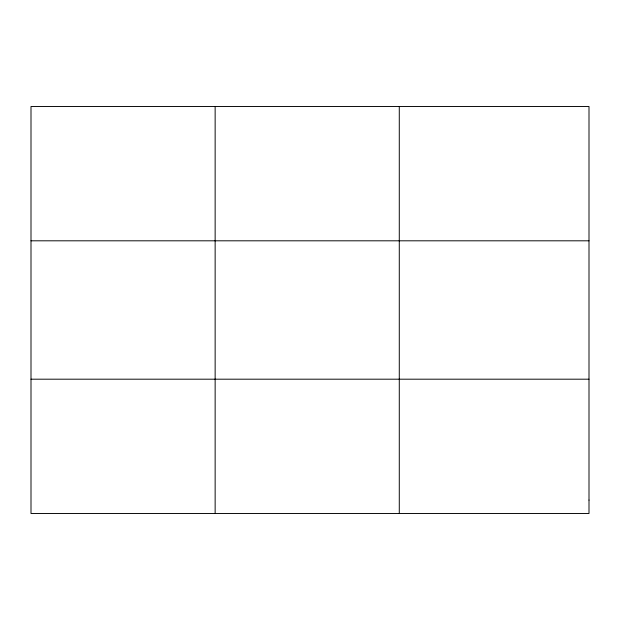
<?xml version="1.0" encoding="UTF-8"?>
<svg xmlns="http://www.w3.org/2000/svg" width="620" height="620" viewBox="0 0 620 620"><rect width="100%" height="100%" fill="white"/><g stroke="black" fill="none" stroke-linecap="round" stroke-linejoin="round"><path stroke-width="0.93" d="M215.14 106.493L215.14 513.507M399.28 106.493L399.28 513.507M31 240.808L589 240.808M31 379.192L589 379.192M589 500.077L589 513.507L31 513.507L31 106.493L589 106.493L589 500.077"/></g></svg>
